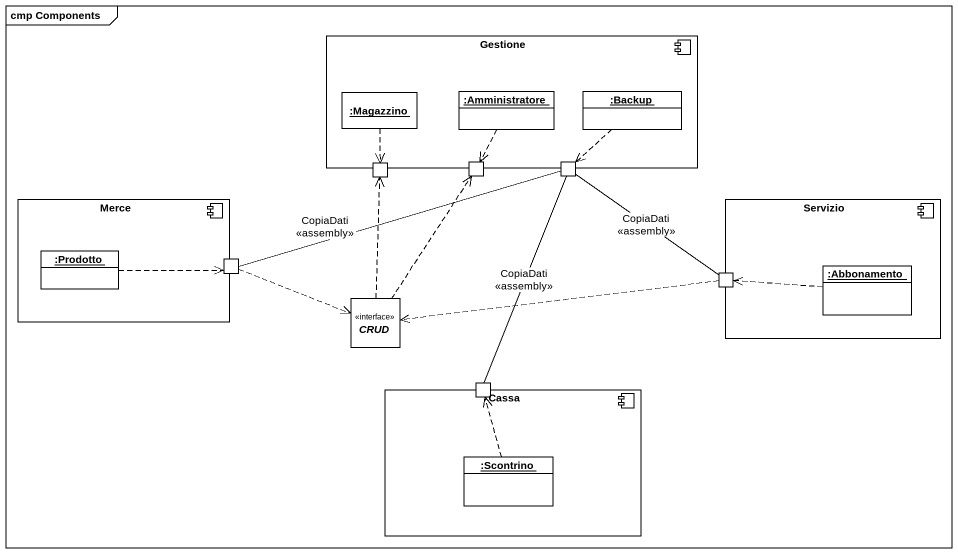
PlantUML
@startuml
mainframe cmp Components
allowmixing
hide circle
hide empty members
component Gestione {
  object ":Magazzino" as Magazzino
  object ":Amministratore" as Amministratore
  object ":Backup" as Backup
  port " " as port1
  port " " as port2
  port " " as port3
}
component Merce {
  object ":Prodotto" as Prodotto
  port " " as port4
}
component Servizio {
  port " " as port5
  object ":Abbonamento" as Abbonamento
}
interface CRUD
component Cassa {
  port " " as port6
  object ":Scontrino" as Scontrino
}
Magazzino ..> port1
Amministratore ..> port2
Backup ..> port3
port3 -left- port4 : CopiaDati\n<<assembly>>
port3 -- port5 : CopiaDati\n<<assembly>>
port3 -- port6 : CopiaDati\n<<assembly>>
Prodotto .right.> port4
port4 .right.> CRUD
CRUD .up.> port1
CRUD .up.> port2
port5 .left.> CRUD
Abbonamento .left.> port5
Scontrino .up.> port6
@enduml
